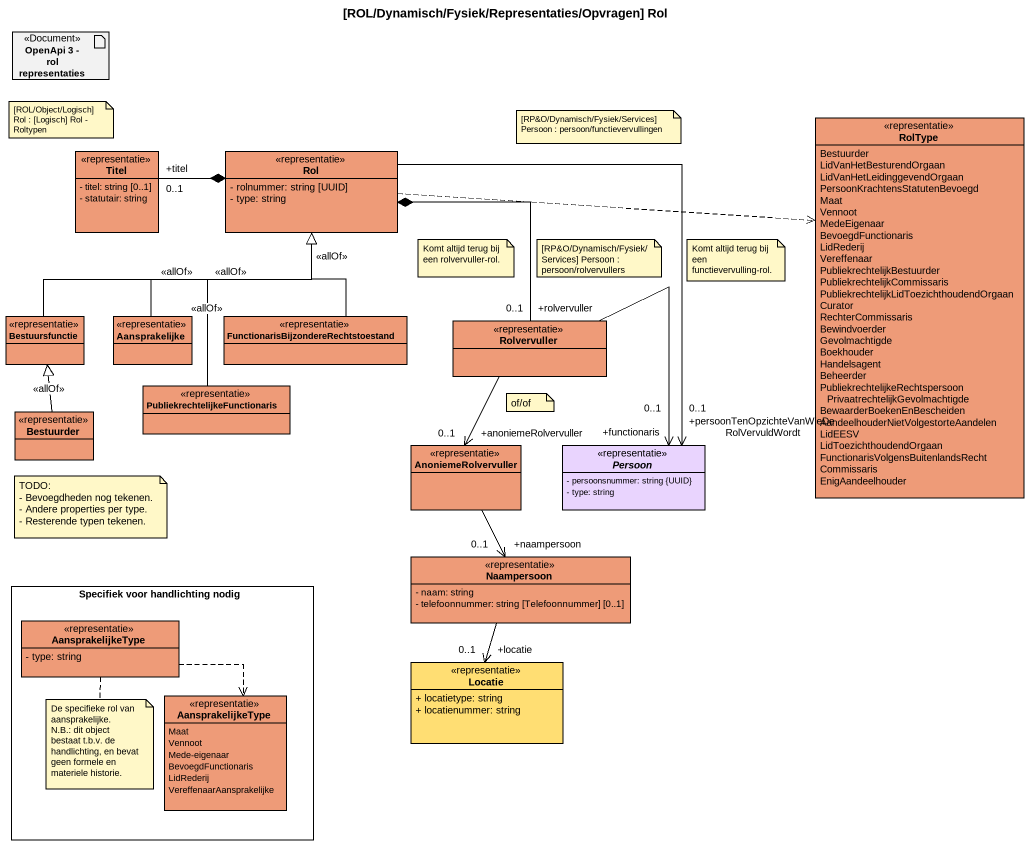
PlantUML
@startuml
title [ROL/Dynamisch/Fysiek/Representaties/Opvragen] Rol
allowmixing
hide circle
hide empty members
skinparam classAttributeIconSize 0
artifact "OpenApi 3 - rol representaties" as OpenApi_3_rol_representaties <<Document>>
enum RolType <<representatie>> #EE9B78 {
  Bestuurder
  LidVanHetBesturendOrgaan
  LidVanHetLeidinggevendOrgaan
  PersoonKrachtensStatutenBevoegd
  Maat
  Vennoot
  MedeEigenaar
  BevoegdFunctionaris
  LidRederij
  Vereffenaar
  PubliekrechtelijkBestuurder
  PubliekrechtelijkCommissaris
  PubliekrechtelijkLidToezichthoudendOrgaan
  Curator
  RechterCommissaris
  Bewindvoerder
  Gevolmachtigde
  Boekhouder
  Handelsagent
  Beheerder
  PubliekrechtelijkeRechtspersoonPrivaatrechtelijkGevolmachtigde
  BewaarderBoekenEnBescheiden
  AandeelhouderNietVolgestorteAandelen
  LidEESV
  LidToezichthoudendOrgaan
  FunctionarisVolgensBuitenlandsRecht
  Commissaris
  EnigAandeelhouder
}
class Titel <<representatie>> #EE9B78 {
  - titel: string [0..1]
  - statutair: string
}
class Rol <<representatie>> #EE9B78 {
  - rolnummer: string [UUID]
  - type: string
}
class Bestuursfunctie <<representatie>> #EE9B78
class Aansprakelijke <<representatie>> #EE9B78
class "FunctionarisBijzondereRechtstoestand" as FunctionarisBijzondereRechts <<representatie>> #EE9B78
class Rolvervuller <<representatie>> #EE9B78
class "PubliekrechtelijkeFunctionaris" as PubliekrechtelijkeFunctionar <<representatie>> #EE9B78
class Bestuurder <<representatie>> #EE9B78
class AnoniemeRolvervuller <<representatie>> #EE9B78
abstract class Persoon <<representatie>> #E9D4FE {
  - persoonsnummer: string {UUID}
  - type: string
}
class Naampersoon <<representatie>> #EE9B78 {
  - naam: string
  - telefoonnummer: string [Telefoonnummer] [0..1]
}
rectangle "Specifiek voor handlichting nodig" as Specifiek_voor_handlichting {
  class AansprakelijkeType <<representatie>> #EE9B78 {
    - type: string
  }
  enum "AansprakelijkeType" as AansprakelijkeType_2 <<representatie>> #EE9B78 {
    Maat
    Vennoot
    Mede-eigenaar
    BevoegdFunctionaris
    LidRederij
    VereffenaarAansprakelijke
  }
}
class Locatie <<representatie>> #FFDE73 {
  + locatietype: string
  + locatienummer: string
}
Titel "+titel\n0..1" -right-* Rol
Rol .right.> RolType
Rol --> "+persoonTenOpzichteVanWieDeRolVervuldWordt\n0..1" Persoon
Bestuursfunctie -right-|> Rol : <<allOf>>
Aansprakelijke -up-|> Rol : <<allOf>>
FunctionarisBijzondereRechts -up-|> Rol : <<allOf>>
Rolvervuller "+rolvervuller\n0..1" -up-* Rol
Rolvervuller --> "+anoniemeRolvervuller\n0..1" AnoniemeRolvervuller
Rolvervuller --> "+functionaris\n0..1" Persoon
PubliekrechtelijkeFunctionar -up-|> Rol : <<allOf>>
Bestuurder -up-|> Bestuursfunctie : <<allOf>>
AnoniemeRolvervuller --> "+naampersoon\n0..1" Naampersoon
Naampersoon --> "+locatie\n0..1" Locatie
AansprakelijkeType ..> AansprakelijkeType_2
note as N1
  [ROL/Object/Logisch] Rol : [Logisch] Rol - Roltypen
end note
note as N2
  [RP&O/Dynamisch/Fysiek/Services] Persoon : persoon/functievervullingen
end note
note as N3
  Komt altijd terug bij een rolvervuller-rol.
end note
note as N4
  [RP&O/Dynamisch/Fysiek/Services] Persoon : persoon/rolvervullers
end note
note as N5
  Komt altijd terug bij een functievervulling-rol.
end note
note as N6
  of/of
end note
note as N7
  TODO:
  - Bevoegdheden nog tekenen.
  - Andere properties per type.
  - Resterende typen tekenen.
end note
note bottom of AansprakelijkeType
  De specifieke rol van aansprakelijke.
  N.B.: dit object bestaat t.b.v. de handlichting, en bevat geen formele en materiele historie.
end note
@enduml
